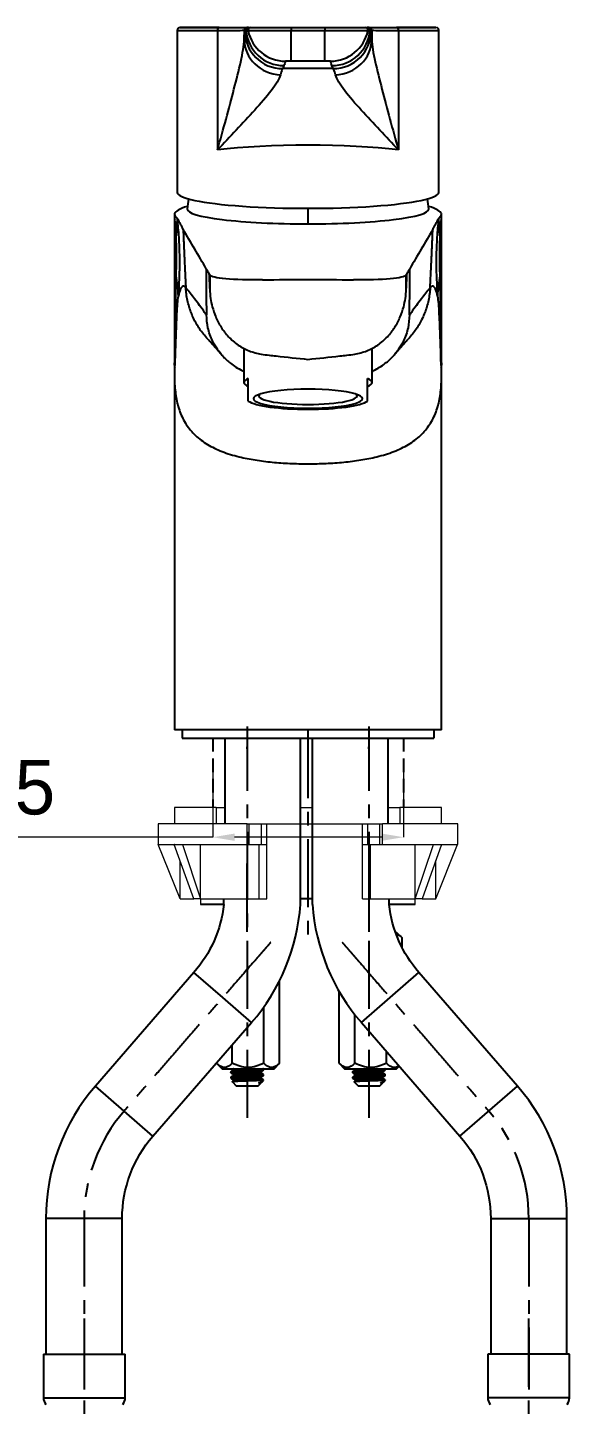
# Model space of a CAD drawing. Extents: x 0 to 790, y 0 to 579.
# Drawn here: x 137.2 to 236.6, y 133.1 to 385.6 of the extents above; entities that cross this region are included whole.
import ezdxf

# ---------------------------------------------------------------- set-up
doc = ezdxf.new("R2010")
doc.units = 0
doc.header["$LTSCALE"] = 10
doc.header["$MEASUREMENT"] = 0
doc.header["$PDMODE"] = 3
doc.header["$PDSIZE"] = -10
doc.linetypes.add('CENTER', pattern=[2, 1.25, -0.25, 0.25, -0.25])
doc.linetypes.add('HIDDEN', pattern=[0.375, 0.25, -0.125])
doc.layers.get('0').update_dxf_attribs({"linetype": 'CONTINUOUS'})
doc.layers.get('DEFPOINTS').update_dxf_attribs({"linetype": 'CONTINUOUS'})
doc.layers.add('1', color=7, linetype='CONTINUOUS')
doc.layers.add('5', color=5, linetype='CENTER')
doc.styles.add('Daelim Dimension', font='')
doc.styles.get('Daelim Dimension').set_extended_font_data('나눔고딕')
doc.dimstyles.new('DEFAULT', dxfattribs={"dimscale": 2, "dimtxt": 2, "dimasz": 2, "dimexe": 0, "dimexo": 2, "dimgap": 1, "dimtad": 1, "dimdec": 0, "dimzin": 9, "dimdsep": 46, "dimtxsty": 'Daelim Dimension', "dimcen": 0.5, "dimclrd": 5, "dimclre": 5, "dimclrt": 256, "dimadec": 1, "dimazin": 0, "dimtfac": 1, "dimtdec": 0, "dimtix": 1, "dimtmove": 0, "dimatfit": 3, "dimfxl": 1, "dimtolj": 1, "dimtzin": 1, "dimlwd": 9, "dimlwe": 9, "dimarcsym": 0})

# ---------------------------------------------------------------- blocks, each defined once
blk = doc.blocks.new('*D0')
at = {"color": 5, "lineweight": 9, "ltscale": 0.5, "transparency": 16777216}
for p, q in [((171.16, 251.29), (171.16, 237.1)), ((206.15, 251.29), (206.15, 237.1)), ((171.16, 237.1), (58.46, 237.1)), ((202.15, 237.1), (175.16, 237.1))]:
    blk.add_line(p, q, dxfattribs=at)
at = {"color": 5, "ltscale": 0.5, "transparency": 16777216}
for points in [[(175.16, 237.77), (175.16, 236.43), (171.16, 237.1)], [(202.15, 237.77), (202.15, 236.43), (206.15, 237.1)]]:
    blk.add_solid(points, dxfattribs=at)
at = {"layer": 'DEFPOINTS', "color": 0, "ltscale": 0.5, "transparency": 16777216}
for p in [(171.16, 255.29), (206.15, 255.29), (206.15, 237.1)]:
    blk.add_point(p, dxfattribs=at)
at = {"color": 7, "ltscale": 0.5, "transparency": 16777216, "insert": (102.65, 245.74), "char_height": 10, "attachment_point": 5, "style": 'Daelim Dimension'}
blk.add_mtext('\\A1;설치구멍 %%C35', dxfattribs=at)

msp = doc.modelspace()

# ---------------------------------------------------------------- linework, layer by layer
at = {"ltscale": 0.5}
for p, q in [((213.14, 256.77), (164.14, 256.77)), ((165.57, 256.77), (165.57, 255.29)), ((211.71, 256.77), (165.57, 256.77)), ((187.26, 224.77), (187.26, 255.29)), ((189.46, 224.77), (189.46, 255.29)), ((211.71, 256.77), (211.71, 255.29)), ((173.2, 224.77), (168.93, 224.77)), ((173.18, 224.77), (173.18, 225.77)), ((189.46, 225.77), (187.26, 225.77)), ((203.52, 224.77), (203.52, 225.77)), ((208.33, 224.77), (203.52, 224.77))]:
    msp.add_line(p, q, dxfattribs=at)
at = {"color": 7, "linetype": 'HIDDEN'}
for p, q in [((171.15, 256.77), (171.15, 256.77)), ((171.15, 255.29), (171.15, 242.57)), ((206.15, 255.29), (206.15, 242.57))]:
    msp.add_line(p, q, dxfattribs=at)
at = {"layer": '1', "color": 7, "linetype": 'Continuous'}
for p, q in [((164.64, 385.07), (164.64, 355.35)), ((172.02, 385.03), (172.02, 363.12)), ((176.94, 385.07), (176.94, 383.39)), ((177.04, 385.07), (176.94, 385.07)), ((177.02, 385.02), (177.04, 385.07)), ((177.44, 385.58), (177.54, 385.58)), ((185.55, 385.58), (185.55, 384.97)), ((185.55, 385.58), (191.73, 385.58)), ((185.55, 379.44), (185.55, 384.97)), ((191.73, 384.97), (185.55, 384.97)), ((191.73, 385.58), (191.73, 384.97)), ((191.73, 379.44), (191.73, 384.97)), ((199.73, 385.58), (199.84, 385.58)), ((200.23, 385.07), (200.25, 385.02)), ((200.34, 385.07), (200.23, 385.07)), ((200.34, 385.07), (200.34, 383.39)), ((205.26, 385.03), (205.26, 363.12)), ((212.64, 355.35), (212.64, 385.07)), ((191.73, 379.44), (185.55, 379.44)), ((184.23, 378.59), (184.02, 378.04)), ((193.25, 378.04), (193.04, 378.59)), ((188.64, 352.43), (188.64, 349.57)), ((176.89, 326.71), (176.89, 320.48)), ((200.39, 320.48), (200.39, 326.71)), ((177.69, 317.07), (177.69, 321.22)), ((199.59, 317.07), (199.59, 321.22)), ((179.64, 318.28), (179.64, 318.02)), ((197.64, 318.02), (197.64, 318.28)), ((165.57, 255.29), (211.71, 255.29)), ((173.35, 255.29), (173.35, 239.57)), ((203.37, 239.57), (203.37, 255.29)), ((204.71, 219.65), (204.91, 219.65)), ((205.91, 218.65), (204.91, 219.65)), ((205.91, 216.87), (205.91, 218.65)), ((167.71, 212.28), (149.62, 191.47)), ((172.99, 207.69), (167.71, 212.28)), ((198.45, 203.09), (209.01, 212.28)), ((227.1, 191.47), (209.01, 212.28)), ((183.41, 195.65), (183.41, 210.75)), ((178.27, 203.09), (172.99, 207.69)), ((194.36, 195.65), (194.36, 208.81)), ((180.52, 195.65), (180.52, 205.95)), ((197.25, 195.65), (197.25, 204.55)), ((160.19, 182.29), (178.27, 203.09)), ((198.45, 203.09), (216.53, 182.29)), ((174.75, 195.65), (174.75, 199.04)), ((203.02, 195.65), (203.02, 197.83)), ((171.86, 195.65), (171.86, 195.72)), ((171.86, 195.65), (172.86, 194.65)), ((172.86, 194.65), (182.41, 194.65)), ((174.98, 194.62), (174.98, 194.38)), ((180.48, 194.41), (180.48, 194.58)), ((182.41, 194.65), (183.41, 195.65)), ((194.36, 195.65), (195.36, 194.65)), ((195.36, 194.65), (204.91, 194.65)), ((197.33, 194.62), (197.33, 194.38)), ((202.83, 194.41), (202.83, 194.58)), ((204.91, 194.65), (205.38, 195.12)), ((174.48, 194.08), (174.48, 193.91)), ((174.48, 193.08), (174.48, 192.91)), ((174.76, 192.22), (175.48, 191.5)), ((174.98, 193.62), (174.98, 193.38)), ((174.98, 192.62), (174.98, 192.38)), ((179.48, 191.5), (179.98, 192)), ((179.58, 192), (179.66, 192.08)), ((179.98, 192), (179.58, 192)), ((179.98, 193.87), (179.98, 194.11)), ((179.98, 192.87), (179.98, 193.11)), ((179.98, 192), (179.98, 192.12)), ((180.48, 192.5), (180.09, 192.5)), ((180.27, 192.29), (180.48, 192.5)), ((180.48, 193.41), (180.48, 193.58)), ((180.48, 192.5), (180.48, 192.58)), ((196.83, 194.08), (196.83, 193.91)), ((196.83, 193.08), (196.83, 192.91)), ((197.11, 192.22), (197.83, 191.5)), ((197.33, 193.62), (197.33, 193.38)), ((197.33, 192.62), (197.33, 192.38)), ((201.83, 191.5), (202.33, 192)), ((201.94, 192), (202.01, 192.08)), ((202.33, 192), (201.94, 192)), ((202.33, 193.87), (202.33, 194.11)), ((202.33, 192.87), (202.33, 193.11)), ((202.33, 192), (202.33, 192.12)), ((202.83, 192.5), (202.44, 192.5)), ((202.62, 192.29), (202.83, 192.5)), ((202.83, 193.41), (202.83, 193.58)), ((202.83, 192.5), (202.83, 192.58)), ((154.9, 186.88), (149.62, 191.47)), ((175.48, 191.5), (179.48, 191.5)), ((197.83, 191.5), (201.83, 191.5)), ((216.53, 182.29), (227.1, 191.47)), ((160.19, 182.29), (154.9, 186.88)), ((140.54, 167.2), (140.54, 142.32)), ((154.54, 167.2), (140.54, 167.2)), ((154.54, 142.32), (154.54, 167.2)), ((222.17, 167.2), (222.17, 142.32)), ((222.17, 167.2), (236.17, 167.2)), ((236.17, 142.32), (236.17, 167.2)), ((140.09, 142.32), (140.09, 134.32)), ((140.09, 142.32), (155.09, 142.32)), ((155.09, 134.32), (155.09, 142.32)), ((221.63, 142.32), (221.63, 134.32)), ((236.63, 142.32), (221.63, 142.32)), ((236.63, 134.32), (236.63, 142.32)), ((140.09, 134.32), (155.09, 134.32)), ((236.63, 134.32), (221.63, 134.32))]:
    msp.add_line(p, q, dxfattribs=at)
at = {"layer": '1', "color": 1, "linetype": 'CENTER'}
for p, q in [((188.63, 256.77), (188.63, 216.78)), ((188.64, 256.77), (188.64, 221.9))]:
    msp.add_line(p, q, dxfattribs=at)
at = {"layer": '1', "color": 7, "linetype": 'Continuous', "lineweight": 18}
for p, q in [((164.13, 242.57), (164.13, 239.57)), ((171.76, 242.57), (164.13, 242.57)), ((171.76, 242.57), (173.35, 242.57)), ((187.26, 242.57), (189.46, 242.57)), ((203.37, 242.57), (205.51, 242.57)), ((213.13, 242.57), (205.51, 242.57)), ((213.13, 239.57), (213.13, 242.57)), ((177.47, 239.57), (161.13, 239.57)), ((161.13, 239.57), (161.13, 235.77)), ((177.47, 239.57), (177.87, 239.57)), ((177.87, 239.57), (180.09, 239.57)), ((180.09, 239.57), (181.09, 239.57)), ((181.09, 235.77), (181.09, 239.57)), ((181.09, 239.57), (183.63, 239.57)), ((181.09, 239.57), (183.53, 239.57)), ((183.63, 239.57), (186.2, 239.57)), ((186.2, 239.57), (191.07, 239.57)), ((191.07, 239.57), (193.63, 239.57)), ((193.63, 239.57), (198.63, 239.57)), ((193.73, 239.57), (198.63, 239.57)), ((198.63, 235.77), (198.63, 239.57)), ((198.63, 239.57), (199.63, 239.57)), ((199.63, 239.57), (201.8, 239.57)), ((201.8, 239.57), (202.29, 239.57)), ((216.13, 239.57), (202.29, 239.57)), ((216.13, 235.77), (216.13, 239.57)), ((161.17, 235.77), (161.13, 235.77)), ((161.17, 235.77), (164.1, 235.77)), ((165.17, 225.77), (161.17, 235.77)), ((164.1, 235.76), (164.1, 235.77)), ((167.69, 225.77), (164.1, 235.76)), ((164.12, 235.77), (165.58, 235.77)), ((165.58, 235.77), (177.47, 235.77)), ((165.58, 235.77), (168.94, 225.77)), ((168.94, 225.77), (168.94, 235.77)), ((177.47, 235.77), (177.87, 235.77)), ((177.87, 235.77), (180.09, 235.77)), ((180.09, 235.77), (181.09, 235.77)), ((181.09, 225.77), (181.09, 235.77)), ((198.63, 235.77), (199.63, 235.77)), ((198.63, 225.77), (198.63, 235.77)), ((199.63, 235.77), (201.8, 235.77)), ((201.8, 235.77), (202.29, 235.77)), ((202.29, 235.77), (211.66, 235.77)), ((208.33, 225.77), (208.33, 235.77)), ((208.33, 225.77), (211.66, 235.76)), ((213.15, 235.77), (209.58, 225.77)), ((211.66, 235.76), (211.66, 235.77)), ((211.68, 235.77), (213.15, 235.77)), ((212.1, 225.77), (216.09, 235.76)), ((213.15, 235.77), (216.09, 235.77)), ((216.13, 235.77), (216.09, 235.77)), ((216.09, 235.76), (216.09, 235.77)), ((216.09, 235.76), (216.09, 235.77)), ((165.17, 225.77), (165.17, 232.8)), ((212.1, 225.77), (212.1, 232.83)), ((165.17, 225.77), (167.69, 225.77)), ((168.94, 225.77), (167.69, 225.77)), ((168.93, 225.77), (168.93, 224.77)), ((173.2, 224.77), (168.93, 224.77)), ((168.94, 225.77), (179.71, 225.77)), ((179.71, 225.77), (181.09, 225.77)), ((198.63, 225.77), (200.12, 225.77)), ((200.12, 225.77), (208.33, 225.77)), ((208.33, 224.77), (203.52, 224.77)), ((208.33, 224.77), (208.33, 225.77)), ((209.58, 225.77), (208.33, 225.77)), ((209.58, 225.77), (212.1, 225.77))]:
    msp.add_line(p, q, dxfattribs=at)
at = {"layer": '1', "color": 7, "linetype": 'Continuous', "lineweight": 13}
for p, q in [((171.76, 242.57), (171.76, 239.57)), ((205.51, 242.57), (205.51, 239.57)), ((177.47, 235.77), (177.47, 239.57)), ((177.87, 235.77), (177.87, 239.57)), ((180.09, 235.77), (180.09, 239.57)), ((199.63, 235.77), (199.63, 239.57)), ((201.8, 235.77), (201.8, 239.57)), ((202.29, 235.77), (202.29, 239.57)), ((179.71, 225.77), (179.71, 235.77)), ((200.12, 225.77), (200.12, 235.77))]:
    msp.add_line(p, q, dxfattribs=at)
at = {"layer": '1', "color": 7, "linetype": 'Continuous'}
for centre, radius, start, end in [((188.64, 350.84), 22.2, 171.3783, 176.2682), ((188.64, 350.84), 22.2, 3.7318, 8.6217), ((150.35, 227.37), 37, 319, 355.9714), ((226.37, 227.37), 37, 184.0286, 221), ((177.54, 167.2), 37, 139, 180), ((199.17, 167.2), 37, 0, 41), ((142.08, 134.32), 2, 180, 218.4508), ((153.09, 134.32), 2, 321.5492, 0), ((223.63, 134.32), 2, 180, 218.4508), ((234.63, 134.32), 2, 321.5492, 0)]:
    msp.add_arc(centre, radius, start, end, dxfattribs=at)
at = {"layer": '1', "color": 7, "linetype": 'Continuous', "extrusion": (0, 0, -1)}
for centre, start, end in [((-150.35, 227.37), 186.4893, 221), ((-226.37, 227.37), 319, 353.5107), ((-177.54, 167.2), 0, 41), ((-199.17, 167.2), 139, 180)]:
    msp.add_arc(centre, 23, start, end, dxfattribs=at)
at = {"layer": '1', "color": 1, "linetype": 'CENTER'}
for centre, start, end in [((177.54, 167.2), 139, 180), ((199.17, 167.2), 0, 41)]:
    msp.add_arc(centre, 30, start, end, dxfattribs=at)
at = {"layer": '1', "color": 7, "linetype": 'Continuous'}
for centre, major_axis, ratio, start_param, end_param in [((188.64, 385.57), (-23.5, 0), 0.000022, 5.477402, 7.374729), ((188.64, 385.07), (-24, 0), 0.002517, 6.283167, 7.088969), ((172.36, 385.07), (0, -0.5), 0.695239, 3.141562, 4.800401), ((160.94, 385.08), (-16, 0), 0.003831, 2.335809, 3.130132), ((160.94, 385.58), (-16.5, 0), 0.000022, 2.335809, 3.130132), ((177.44, 385.08), (0.001, -0.5), 0.999935, 3.139694, 4.711835), ((184.02, 385.03), (6.54, -2.49), 0.999493, 3.506988, 5.07605), ((177.54, 385.08), (0.001, -0.5), 0.999935, 3.139694, 4.711835), ((184.04, 385.08), (-7.43, 0.17), 0.062803, 0.343078, 0.420223), ((177.75, 385.08), (0.001, -0.5), 0.999907, 3.14003, 4.789267), ((184.23, 385.59), (6.54, -2.49), 0.999493, 3.584134, 5.07605), ((184.04, 385.58), (-6.96, 0), 0.00065, 5.840394, 5.91754), ((178.14, 385.08), (0.001, -0.5), 0.999901, 3.140073, 4.916903), ((184.5, 386.41), (6.77, -1.78), 0.999527, 3.604908, 4.96927), ((192.78, 386.41), (-6.77, -1.78), 0.999527, 1.313915, 2.678277), ((193.04, 385.59), (-6.54, -2.49), 0.999493, 1.207135, 2.699051), ((193.25, 385.03), (-6.54, -2.49), 0.999493, 1.207135, 2.776197), ((199.14, 385.08), (0.001, 0.5), 0.999901, 4.507873, 6.284703), ((188.64, 385.57), (-23.5, 0), 0.000022, 2.038834, 3.947376), ((199.52, 385.08), (0.001, 0.5), 0.999907, 4.63551, 6.284747), ((193.24, 385.58), (-6.96, 0), 0.00065, 3.507238, 3.584383), ((199.73, 385.08), (0.001, 0.5), 0.999935, 4.712943, 6.285084), ((199.84, 385.08), (0.001, 0.5), 0.999935, 4.712943, 6.285084), ((216.34, 385.58), (-16.5, 0), 0.000022, 0.011461, 0.805783), ((193.24, 385.08), (-7.43, -0.17), 0.062803, 2.721369, 2.798515), ((216.34, 385.08), (-16, 0), 0.003831, 0.011461, 0.805783), ((204.91, 385.07), (0, -0.5), 0.695239, 1.482784, 3.141623), ((188.64, 385.07), (-24, 0), 0.002517, 2.335809, 3.141611), ((183.94, 383.4), (7, -0.19), 0.930294, 3.172608, 4.68701), ((193.34, 383.4), (-7, -0.19), 0.930294, 1.596175, 3.110577), ((188.64, 376.84), (-40, 0), 0.030099, 4.596742, 4.828036), ((188.64, 360.85), (-24, 0), 0.131412, 3.947376, 5.477402), ((188.64, 355.35), (-24, 0), 0.121869, 0, 3.141593), ((188.64, 352.27), (-22.15, 0), 0.121869, 6.275282, 7.853982), ((188.64, 352.27), (22.15, 0), 0.121869, 4.712389, 6.291088), ((188.64, 320.48), (-11.75, 0), 0.173648, 5.912046, 6.654324), ((188.64, 320.48), (-11.75, 0), 0.173648, 2.770454, 3.512732), ((188.64, 317.52), (-10, 0), 0.173648, 4.712389, 7.853982), ((188.64, 318.02), (-9, 0), 0.173648, 6.076086, 7.853982), ((188.64, 317.52), (10, 0), 0.173648, 4.712389, 7.853982), ((188.64, 318.02), (9, 0), 0.173648, 4.712389, 6.490285), ((188.64, 317.52), (-11.25, 0), 0.173648, 0.231456, 1.570796), ((188.64, 317.52), (11.25, 0), 0.173648, 4.712389, 6.051729)]:
    msp.add_ellipse(centre, major_axis=major_axis, ratio=ratio, start_param=start_param, end_param=end_param, dxfattribs=at)
at = {"layer": '1', "color": 7, "linetype": 'Continuous', "lineweight": 18}
for centre, major_axis, ratio, start_param, end_param in [((188.43, 167.59), (-24.44, 68.14), 0.178412, -0.010465, -0.009104), ((189.29, 168.98), (23.99, 66.75), 0.180187, 0.11865, 0.120026)]:
    msp.add_ellipse(centre, major_axis=major_axis, ratio=ratio, start_param=start_param, end_param=end_param, dxfattribs=at)
at = {"layer": '1', "color": 7, "linetype": 'Continuous'}
for points, knots in [([(164.99, 385.55), (164.97, 385.54), (164.9, 385.52), (164.79, 385.44), (164.69, 385.31), (164.64, 385.17), (164.64, 385.09), (164.65, 385.07)], [0, 0, 0, 0, 0.124593, 0.330708, 0.627587, 0.907043, 1, 1, 1, 1]), ([(177.65, 384.97), (177.58, 384.98), (177.51, 385), (177.38, 385.02), (177.32, 385.03), (177.26, 385.04)], [0, 0, 0, 0, 0.528779, 0.528779, 1, 1, 1, 1]), ([(185.55, 384.97), (183.47, 384.97), (181.44, 384.97), (178.54, 384.97), (177.68, 384.97), (177.65, 384.97)], [0, 0, 0, 0, 0.5, 0.5, 1, 1, 1, 1]), ([(177.75, 385.58), (177.81, 385.58), (177.87, 385.58), (178, 385.58), (178.07, 385.58), (178.14, 385.58)], [0, 0, 0, 0, 0.471221, 0.471221, 1, 1, 1, 1]), ([(178.14, 385.58), (178.16, 385.58), (178.97, 385.58), (181.69, 385.58), (183.6, 385.58), (185.55, 385.58)], [0, 0, 0, 0, 0.5, 0.5, 1, 1, 1, 1]), ([(191.73, 385.58), (193.68, 385.58), (195.58, 385.58), (198.3, 385.58), (199.11, 385.58), (199.14, 385.58)], [0, 0, 0, 0, 0.5, 0.5, 1, 1, 1, 1]), ([(199.63, 384.97), (199.6, 384.97), (198.74, 384.97), (195.84, 384.97), (193.8, 384.97), (191.73, 384.97)], [0, 0, 0, 0, 0.5, 0.5, 1, 1, 1, 1]), ([(199.14, 385.58), (199.2, 385.58), (199.26, 385.58), (199.39, 385.58), (199.46, 385.58), (199.52, 385.58)], [0, 0, 0, 0, 0.471221, 0.471221, 1, 1, 1, 1]), ([(200.02, 385.04), (199.95, 385.03), (199.89, 385.01), (199.76, 384.99), (199.69, 384.98), (199.63, 384.97)], [0, 0, 0, 0, 0.528779, 0.528779, 1, 1, 1, 1]), ([(212.63, 385.07), (212.63, 385.11), (212.63, 385.2), (212.58, 385.32), (212.5, 385.43), (212.41, 385.5), (212.33, 385.54), (212.29, 385.55), (212.27, 385.55)], [0, 0, 0, 0, 0.153365, 0.406483, 0.611954, 0.785582, 0.930364, 1, 1, 1, 1]), ([(172.02, 363.12), (173.12, 366.91), (174.14, 370.74), (175.52, 376.03), (175.95, 377.73), (176.65, 380.88), (176.92, 382.28), (176.94, 383.39)], [0, 0, 0, 0, 0.5, 0.5, 0.75, 0.75, 1, 1, 1, 1]), ([(200.34, 383.39), (200.36, 382.28), (200.63, 380.88), (201.33, 377.73), (201.76, 376.03), (203.13, 370.74), (204.16, 366.91), (205.26, 363.12)], [0, 0, 0, 0, 0.25, 0.25, 0.5, 0.5, 1, 1, 1, 1]), ([(184.5, 379.41), (184.46, 379.27), (184.42, 379.13), (184.33, 378.86), (184.29, 378.72), (184.23, 378.59)], [0, 0, 0, 0, 0.507283, 0.507283, 1, 1, 1, 1]), ([(185.55, 379.44), (185.53, 379.44), (185.52, 379.44), (185.39, 379.44), (185.28, 379.44), (185.07, 379.44), (184.98, 379.44), (184.8, 379.43), (184.73, 379.43), (184.6, 379.42), (184.55, 379.42), (184.51, 379.41), (184.5, 379.41), (184.5, 379.41)], [0, 0, 0, 0, 0.026091, 0.026091, 0.225145, 0.225145, 0.424804, 0.424804, 0.632121, 0.632121, 0.850642, 0.850642, 1, 1, 1, 1]), ([(192.78, 379.41), (192.78, 379.41), (192.76, 379.42), (192.68, 379.42), (192.61, 379.43), (192.46, 379.43), (192.36, 379.44), (192.15, 379.44), (192.03, 379.44), (191.85, 379.44), (191.79, 379.44), (191.73, 379.44)], [0, 0, 0, 0, 0.216994, 0.216994, 0.450628, 0.450628, 0.677029, 0.677029, 0.891233, 0.891233, 1, 1, 1, 1]), ([(193.04, 378.59), (192.99, 378.73), (192.94, 378.87), (192.85, 379.14), (192.81, 379.27), (192.78, 379.41)], [0, 0, 0, 0, 0.507283, 0.507283, 1, 1, 1, 1]), ([(183.58, 376.9), (183.39, 376.15), (182.74, 375.11), (181.01, 372.84), (179.97, 371.64), (176.66, 368.01), (174.24, 365.55), (172.02, 363.12)], [0, 0, 0, 0, 0.25, 0.25, 0.5, 0.5, 1, 1, 1, 1]), ([(205.26, 363.12), (203.04, 365.55), (200.62, 368.01), (197.31, 371.64), (196.27, 372.84), (194.54, 375.11), (193.89, 376.15), (193.7, 376.9)], [0, 0, 0, 0, 0.5, 0.5, 0.75, 0.75, 1, 1, 1, 1]), ([(174.75, 195.65), (174.3, 195.2), (173.81, 194.88), (172.8, 194.87), (172.31, 195.2), (171.86, 195.65)], [0, 0, 0, 0, 0.5, 0.5, 1, 1, 1, 1]), ([(180.48, 194.58), (180.48, 194.58), (180.48, 194.57), (180.44, 194.55), (180.35, 194.53), (180.07, 194.49), (179.88, 194.48), (179.41, 194.44), (179.13, 194.42), (178.53, 194.38), (178.2, 194.37), (177.53, 194.33), (177.19, 194.31), (176.53, 194.28), (176.21, 194.26), (175.63, 194.22), (175.37, 194.21), (174.95, 194.17), (174.78, 194.15), (174.55, 194.12), (174.49, 194.1), (174.48, 194.08), (174.48, 194.08), (174.48, 194.08)], [0, 0, 0, 0, 0.031102, 0.031102, 0.138497, 0.138497, 0.245931, 0.245931, 0.35333, 0.35333, 0.46076, 0.46076, 0.568158, 0.568158, 0.67557, 0.67557, 0.782984, 0.782984, 0.890385, 0.890385, 0.997811, 0.997811, 1, 1, 1, 1]), ([(180.52, 195.65), (179.62, 195.2), (178.65, 194.88), (176.62, 194.88), (175.64, 195.2), (174.75, 195.65)], [0, 0, 0, 0, 0.5, 0.5, 1, 1, 1, 1]), ([(175, 194.38), (175.02, 194.4), (175.06, 194.41), (175.2, 194.44), (175.34, 194.46), (175.69, 194.49), (175.9, 194.51), (176.37, 194.54), (176.64, 194.56), (177.19, 194.6), (177.47, 194.62), (177.83, 194.64), (177.91, 194.65), (177.99, 194.65)], [0, 0, 0, 0, 0.133883, 0.133883, 0.336008, 0.336008, 0.53815, 0.53815, 0.740303, 0.740303, 0.942413, 0.942413, 1, 1, 1, 1]), ([(183.41, 195.65), (182.96, 195.2), (182.47, 194.88), (181.46, 194.87), (180.97, 195.2), (180.52, 195.65)], [0, 0, 0, 0, 0.5, 0.5, 1, 1, 1, 1]), ([(197.25, 195.65), (196.8, 195.2), (196.31, 194.88), (195.3, 194.87), (194.81, 195.2), (194.36, 195.65)], [0, 0, 0, 0, 0.5, 0.5, 1, 1, 1, 1]), ([(202.83, 194.58), (202.83, 194.58), (202.83, 194.57), (202.79, 194.55), (202.7, 194.53), (202.42, 194.49), (202.23, 194.48), (201.76, 194.44), (201.48, 194.42), (200.88, 194.38), (200.55, 194.37), (199.88, 194.33), (199.54, 194.31), (198.88, 194.28), (198.56, 194.26), (197.98, 194.22), (197.72, 194.21), (197.3, 194.17), (197.13, 194.15), (196.9, 194.12), (196.84, 194.1), (196.83, 194.08), (196.83, 194.08), (196.83, 194.08)], [0, 0, 0, 0, 0.031102, 0.031102, 0.138497, 0.138497, 0.245931, 0.245931, 0.35333, 0.35333, 0.46076, 0.46076, 0.568158, 0.568158, 0.67557, 0.67557, 0.782984, 0.782984, 0.890385, 0.890385, 0.997811, 0.997811, 1, 1, 1, 1]), ([(203.02, 195.65), (202.12, 195.2), (201.15, 194.88), (199.12, 194.88), (198.14, 195.2), (197.25, 195.65)], [0, 0, 0, 0, 0.5, 0.5, 1, 1, 1, 1]), ([(197.35, 194.38), (197.37, 194.4), (197.41, 194.41), (197.56, 194.44), (197.69, 194.46), (198.04, 194.49), (198.25, 194.51), (198.72, 194.54), (198.99, 194.56), (199.54, 194.6), (199.82, 194.62), (200.18, 194.64), (200.26, 194.65), (200.34, 194.65)], [0, 0, 0, 0, 0.133883, 0.133883, 0.336008, 0.336008, 0.53815, 0.53815, 0.740303, 0.740303, 0.942413, 0.942413, 1, 1, 1, 1]), ([(205.33, 195.17), (205.05, 194.99), (204.77, 194.88), (203.96, 194.87), (203.47, 195.2), (203.02, 195.65)], [0, 0, 0, 0, 0.370393, 0.370393, 1, 1, 1, 1]), ([(174.48, 193.91), (174.48, 193.92), (174.51, 193.93), (174.62, 193.96), (174.75, 193.98), (175.1, 194.02), (175.32, 194.03), (175.84, 194.07), (176.14, 194.09), (176.78, 194.13), (177.12, 194.14), (177.79, 194.18), (178.13, 194.2), (178.77, 194.23), (179.07, 194.25), (179.6, 194.28), (179.83, 194.3), (180.19, 194.34), (180.33, 194.36), (180.46, 194.39), (180.48, 194.4), (180.48, 194.41)], [0, 0, 0, 0, 0.066526, 0.066526, 0.173989, 0.173989, 0.281453, 0.281453, 0.388905, 0.388905, 0.496383, 0.496383, 0.603829, 0.603829, 0.711313, 0.711313, 0.818766, 0.818766, 0.926232, 0.926232, 1, 1, 1, 1]), ([(180.48, 193.58), (180.48, 193.57), (180.46, 193.56), (180.33, 193.52), (180.2, 193.51), (179.84, 193.47), (179.61, 193.45), (179.08, 193.42), (178.77, 193.4), (178.14, 193.36), (177.8, 193.35), (177.12, 193.31), (176.78, 193.29), (176.15, 193.25), (175.85, 193.24), (175.33, 193.2), (175.1, 193.18), (174.75, 193.15), (174.62, 193.13), (174.51, 193.1), (174.48, 193.09), (174.48, 193.08)], [0, 0, 0, 0, 0.074116, 0.074116, 0.1816, 0.1816, 0.289081, 0.289081, 0.396553, 0.396553, 0.504046, 0.504046, 0.611509, 0.611509, 0.719015, 0.719015, 0.826485, 0.826485, 0.933972, 0.933972, 1, 1, 1, 1]), ([(174.48, 192.91), (174.48, 192.91), (174.49, 192.92), (174.52, 192.94), (174.6, 192.96), (174.87, 193), (175.06, 193.01), (175.52, 193.05), (175.79, 193.07), (176.39, 193.1), (176.72, 193.12), (177.38, 193.16), (177.73, 193.17), (178.39, 193.21), (178.71, 193.23), (179.29, 193.26), (179.55, 193.28), (179.99, 193.32), (180.17, 193.34), (180.41, 193.37), (180.47, 193.39), (180.48, 193.41), (180.48, 193.41), (180.48, 193.41)], [0, 0, 0, 0, 0.023323, 0.023323, 0.130713, 0.130713, 0.238144, 0.238144, 0.34554, 0.34554, 0.452963, 0.452963, 0.560357, 0.560357, 0.667761, 0.667761, 0.775173, 0.775173, 0.882569, 0.882569, 0.989993, 0.989993, 1, 1, 1, 1]), ([(180.09, 192.5), (179.97, 192.49), (179.84, 192.48), (179.45, 192.46), (179.18, 192.45), (178.59, 192.43), (178.28, 192.42), (177.64, 192.4), (177.31, 192.38), (176.69, 192.36), (176.39, 192.35), (175.85, 192.33), (175.6, 192.32), (175.2, 192.29), (175.04, 192.28), (174.82, 192.26), (174.76, 192.25), (174.74, 192.24), (174.74, 192.23), (174.75, 192.23)], [0, 0, 0, 0, 0.087753, 0.087753, 0.220114, 0.220114, 0.348436, 0.348436, 0.477919, 0.477919, 0.603809, 0.603809, 0.729514, 0.729514, 0.853505, 0.853505, 0.974762, 0.974762, 1, 1, 1, 1]), ([(179.97, 194.11), (179.95, 194.1), (179.92, 194.09), (179.8, 194.06), (179.67, 194.04), (179.34, 194), (179.13, 193.99), (178.67, 193.95), (178.4, 193.93), (177.86, 193.9), (177.58, 193.88), (177.02, 193.84), (176.74, 193.83), (176.22, 193.79), (175.98, 193.77), (175.57, 193.73), (175.4, 193.72), (175.14, 193.68), (175.05, 193.66), (174.99, 193.64), (174.98, 193.63), (174.98, 193.62)], [0, 0, 0, 0, 0.060379, 0.060379, 0.171915, 0.171915, 0.28345, 0.28345, 0.395005, 0.395005, 0.506526, 0.506526, 0.618093, 0.618093, 0.729618, 0.729618, 0.841176, 0.841176, 0.952706, 0.952706, 1, 1, 1, 1]), ([(179.97, 193.11), (179.95, 193.09), (179.87, 193.07), (179.64, 193.04), (179.47, 193.02), (179.08, 192.98), (178.85, 192.97), (178.35, 192.93), (178.07, 192.91), (177.51, 192.87), (177.23, 192.86), (176.68, 192.82), (176.41, 192.8), (175.93, 192.77), (175.72, 192.75), (175.36, 192.71), (175.22, 192.7), (175.03, 192.66), (174.98, 192.64), (174.98, 192.62), (174.98, 192.62), (174.98, 192.62)], [0, 0, 0, 0, 0.110996, 0.110996, 0.222016, 0.222016, 0.333072, 0.333072, 0.444093, 0.444093, 0.555121, 0.555121, 0.666165, 0.666165, 0.777187, 0.777187, 0.888252, 0.888252, 0.999266, 0.999266, 1, 1, 1, 1]), ([(175, 193.39), (175.01, 193.39), (175.02, 193.39), (175.08, 193.41), (175.18, 193.43), (175.46, 193.47), (175.64, 193.49), (176.07, 193.52), (176.32, 193.54), (176.84, 193.58), (177.12, 193.6), (177.68, 193.63), (177.97, 193.65), (178.5, 193.68), (178.76, 193.7), (179.21, 193.74), (179.41, 193.76), (179.72, 193.79), (179.84, 193.81), (179.96, 193.84), (179.98, 193.86), (179.98, 193.87)], [0, 0, 0, 0, 0.020942, 0.020942, 0.132928, 0.132928, 0.244887, 0.244887, 0.356891, 0.356891, 0.468842, 0.468842, 0.580826, 0.580826, 0.692791, 0.692791, 0.804761, 0.804761, 0.916745, 0.916745, 1, 1, 1, 1]), ([(175, 192.38), (175.02, 192.4), (175.08, 192.41), (175.27, 192.45), (175.42, 192.47), (175.8, 192.5), (176.02, 192.52), (176.51, 192.55), (176.78, 192.57), (177.33, 192.61), (177.62, 192.63), (178.17, 192.66), (178.45, 192.68), (178.94, 192.72), (179.16, 192.73), (179.54, 192.77), (179.69, 192.79), (179.9, 192.82), (179.97, 192.84), (179.98, 192.86), (179.98, 192.87), (179.98, 192.87)], [0, 0, 0, 0, 0.094158, 0.094158, 0.205164, 0.205164, 0.316197, 0.316197, 0.427212, 0.427212, 0.53822, 0.53822, 0.649258, 0.649258, 0.760265, 0.760265, 0.871318, 0.871318, 0.982318, 0.982318, 1, 1, 1, 1]), ([(179.98, 192.12), (179.98, 192.11), (179.95, 192.1), (179.85, 192.07), (179.74, 192.05), (179.58, 192.03)], [0, 0, 0, 0, 0.374328, 0.374328, 1, 1, 1, 1]), ([(179.66, 192.08), (179.85, 192.13), (180, 192.17), (180.18, 192.23), (180.23, 192.26), (180.27, 192.28)], [0, 0, 0, 0, 0.587879, 0.587879, 1, 1, 1, 1]), ([(180.48, 192.58), (180.48, 192.58), (180.48, 192.58), (180.47, 192.56), (180.41, 192.54), (180.23, 192.51), (180.16, 192.5), (180.09, 192.5)], [0, 0, 0, 0, 0.049148, 0.049148, 0.697616, 0.697616, 1, 1, 1, 1]), ([(196.83, 193.91), (196.83, 193.92), (196.86, 193.93), (196.97, 193.96), (197.1, 193.98), (197.45, 194.02), (197.67, 194.03), (198.19, 194.07), (198.49, 194.09), (199.13, 194.13), (199.47, 194.14), (200.14, 194.18), (200.48, 194.2), (201.12, 194.23), (201.42, 194.25), (201.95, 194.28), (202.18, 194.3), (202.54, 194.34), (202.68, 194.36), (202.81, 194.39), (202.83, 194.4), (202.83, 194.41)], [0, 0, 0, 0, 0.066526, 0.066526, 0.173989, 0.173989, 0.281453, 0.281453, 0.388905, 0.388905, 0.496383, 0.496383, 0.603829, 0.603829, 0.711313, 0.711313, 0.818766, 0.818766, 0.926232, 0.926232, 1, 1, 1, 1]), ([(202.83, 193.58), (202.83, 193.57), (202.81, 193.56), (202.68, 193.52), (202.55, 193.51), (202.19, 193.47), (201.96, 193.45), (201.43, 193.42), (201.12, 193.4), (200.49, 193.36), (200.15, 193.35), (199.47, 193.31), (199.13, 193.29), (198.5, 193.25), (198.2, 193.24), (197.68, 193.2), (197.45, 193.18), (197.1, 193.15), (196.97, 193.13), (196.86, 193.1), (196.83, 193.09), (196.83, 193.08)], [0, 0, 0, 0, 0.074116, 0.074116, 0.1816, 0.1816, 0.289081, 0.289081, 0.396553, 0.396553, 0.504046, 0.504046, 0.611509, 0.611509, 0.719015, 0.719015, 0.826485, 0.826485, 0.933972, 0.933972, 1, 1, 1, 1]), ([(196.83, 192.91), (196.83, 192.91), (196.84, 192.92), (196.87, 192.94), (196.95, 192.96), (197.22, 193), (197.41, 193.01), (197.87, 193.05), (198.14, 193.07), (198.74, 193.1), (199.07, 193.12), (199.73, 193.16), (200.08, 193.17), (200.74, 193.21), (201.06, 193.23), (201.64, 193.26), (201.91, 193.28), (202.34, 193.32), (202.52, 193.34), (202.76, 193.37), (202.82, 193.39), (202.83, 193.41), (202.83, 193.41), (202.83, 193.41)], [0, 0, 0, 0, 0.023323, 0.023323, 0.130713, 0.130713, 0.238144, 0.238144, 0.34554, 0.34554, 0.452963, 0.452963, 0.560357, 0.560357, 0.667761, 0.667761, 0.775173, 0.775173, 0.882569, 0.882569, 0.989993, 0.989993, 1, 1, 1, 1]), ([(202.44, 192.5), (202.32, 192.49), (202.19, 192.48), (201.8, 192.46), (201.53, 192.45), (200.94, 192.43), (200.63, 192.42), (199.99, 192.4), (199.66, 192.38), (199.04, 192.36), (198.74, 192.35), (198.2, 192.33), (197.95, 192.32), (197.55, 192.29), (197.39, 192.28), (197.17, 192.26), (197.11, 192.25), (197.09, 192.24), (197.09, 192.23), (197.1, 192.23)], [0, 0, 0, 0, 0.087753, 0.087753, 0.220114, 0.220114, 0.348436, 0.348436, 0.477919, 0.477919, 0.603809, 0.603809, 0.729514, 0.729514, 0.853505, 0.853505, 0.974762, 0.974762, 1, 1, 1, 1]), ([(202.32, 194.11), (202.3, 194.1), (202.27, 194.09), (202.15, 194.06), (202.02, 194.04), (201.69, 194), (201.48, 193.99), (201.02, 193.95), (200.76, 193.93), (200.21, 193.9), (199.93, 193.88), (199.37, 193.84), (199.09, 193.83), (198.57, 193.79), (198.33, 193.77), (197.92, 193.73), (197.75, 193.72), (197.49, 193.68), (197.4, 193.66), (197.34, 193.64), (197.33, 193.63), (197.33, 193.62)], [0, 0, 0, 0, 0.060379, 0.060379, 0.171915, 0.171915, 0.28345, 0.28345, 0.395005, 0.395005, 0.506526, 0.506526, 0.618093, 0.618093, 0.729618, 0.729618, 0.841176, 0.841176, 0.952706, 0.952706, 1, 1, 1, 1]), ([(202.32, 193.11), (202.3, 193.09), (202.22, 193.07), (201.99, 193.04), (201.82, 193.02), (201.43, 192.98), (201.2, 192.97), (200.7, 192.93), (200.42, 192.91), (199.86, 192.87), (199.58, 192.86), (199.03, 192.82), (198.76, 192.8), (198.28, 192.77), (198.07, 192.75), (197.71, 192.71), (197.57, 192.7), (197.38, 192.66), (197.33, 192.64), (197.33, 192.62), (197.33, 192.62), (197.33, 192.62)], [0, 0, 0, 0, 0.110996, 0.110996, 0.222016, 0.222016, 0.333072, 0.333072, 0.444093, 0.444093, 0.555121, 0.555121, 0.666165, 0.666165, 0.777187, 0.777187, 0.888252, 0.888252, 0.999266, 0.999266, 1, 1, 1, 1]), ([(197.35, 193.39), (197.36, 193.39), (197.37, 193.39), (197.43, 193.41), (197.53, 193.43), (197.81, 193.47), (197.99, 193.49), (198.42, 193.52), (198.67, 193.54), (199.19, 193.58), (199.47, 193.6), (200.03, 193.63), (200.32, 193.65), (200.85, 193.68), (201.11, 193.7), (201.56, 193.74), (201.76, 193.76), (202.07, 193.79), (202.19, 193.81), (202.31, 193.84), (202.33, 193.86), (202.33, 193.87)], [0, 0, 0, 0, 0.020942, 0.020942, 0.132928, 0.132928, 0.244887, 0.244887, 0.356891, 0.356891, 0.468842, 0.468842, 0.580826, 0.580826, 0.692791, 0.692791, 0.804761, 0.804761, 0.916745, 0.916745, 1, 1, 1, 1]), ([(197.35, 192.38), (197.37, 192.4), (197.43, 192.41), (197.62, 192.45), (197.77, 192.47), (198.15, 192.5), (198.37, 192.52), (198.86, 192.55), (199.13, 192.57), (199.68, 192.61), (199.97, 192.63), (200.53, 192.66), (200.8, 192.68), (201.29, 192.72), (201.51, 192.73), (201.89, 192.77), (202.04, 192.79), (202.25, 192.82), (202.32, 192.84), (202.33, 192.86), (202.33, 192.87), (202.33, 192.87)], [0, 0, 0, 0, 0.094158, 0.094158, 0.205164, 0.205164, 0.316197, 0.316197, 0.427212, 0.427212, 0.53822, 0.53822, 0.649258, 0.649258, 0.760265, 0.760265, 0.871318, 0.871318, 0.982318, 0.982318, 1, 1, 1, 1]), ([(202.33, 192.12), (202.33, 192.11), (202.3, 192.1), (202.2, 192.07), (202.09, 192.05), (201.94, 192.03)], [0, 0, 0, 0, 0.374328, 0.374328, 1, 1, 1, 1]), ([(202.01, 192.08), (202.2, 192.13), (202.35, 192.17), (202.53, 192.23), (202.58, 192.26), (202.62, 192.28)], [0, 0, 0, 0, 0.587879, 0.587879, 1, 1, 1, 1]), ([(202.83, 192.58), (202.83, 192.58), (202.83, 192.58), (202.82, 192.56), (202.76, 192.54), (202.58, 192.51), (202.52, 192.5), (202.44, 192.5)], [0, 0, 0, 0, 0.049148, 0.049148, 0.697616, 0.697616, 1, 1, 1, 1])]:
    msp.add_open_spline(points, degree=3, knots=knots, dxfattribs=at)
for points, degree in [([(176.94, 383.39), (176.96, 384.4), (176.99, 384.94), (177.02, 385.02)], 3), ([(200.25, 385.02), (200.29, 384.94), (200.31, 384.4), (200.34, 383.39)], 3), ([(184.02, 378.04), (183.9, 377.98), (183.75, 377.6), (183.58, 376.9)], 3), ([(193.7, 376.9), (193.53, 377.6), (193.38, 377.98), (193.25, 378.04)], 3), ([(204.92, 219.34), (205.26, 219.21), (205.59, 218.96), (205.91, 218.65)], 3), ([(175.02, 194.65), (175, 194.64), (174.98, 194.63), (174.98, 194.62)], 3), ([(180.48, 194.59), (180.43, 194.62), (180.37, 194.65)], 2), ([(197.37, 194.65), (197.35, 194.64), (197.33, 194.63), (197.33, 194.62)], 3), ([(202.83, 194.59), (202.78, 194.62), (202.73, 194.65)], 2), ([(175, 194.39), (174.74, 194.24), (174.49, 194.09)], 2), ([(174.49, 193.9), (174.73, 193.76), (174.98, 193.61)], 2), ([(175.01, 193.39), (174.75, 193.24), (174.49, 193.09)], 2), ([(174.49, 192.9), (174.74, 192.76), (174.98, 192.61)], 2), ([(175, 192.39), (174.75, 192.24)], 1), ([(179.96, 194.1), (180.22, 194.25), (180.48, 194.4)], 2), ([(179.97, 193.1), (180.22, 193.25), (180.48, 193.4)], 2), ([(180.48, 193.59), (180.23, 193.73), (179.98, 193.88)], 2), ([(180.48, 192.59), (180.23, 192.73), (179.98, 192.88)], 2), ([(179.98, 192.11), (180.11, 192.19), (180.25, 192.27)], 2), ([(197.35, 194.39), (197.09, 194.24), (196.84, 194.09)], 2), ([(196.84, 193.9), (197.08, 193.76), (197.33, 193.61)], 2), ([(197.36, 193.39), (197.1, 193.24), (196.84, 193.09)], 2), ([(196.84, 192.9), (197.09, 192.76), (197.33, 192.61)], 2), ([(197.35, 192.39), (197.11, 192.24)], 1), ([(202.31, 194.1), (202.57, 194.25), (202.83, 194.4)], 2), ([(202.32, 193.1), (202.57, 193.25), (202.83, 193.4)], 2), ([(202.83, 193.59), (202.58, 193.73), (202.33, 193.88)], 2), ([(202.83, 192.59), (202.58, 192.73), (202.33, 192.88)], 2), ([(202.33, 192.11), (202.46, 192.19), (202.6, 192.27)], 2)]:
    msp.add_open_spline(points, degree=degree, dxfattribs=at)
at = {"layer": '1', "color": 1, "linetype": 'CENTER'}
for points, knots in [([(177.48, 257.38), (177.48, 252.38), (177.48, 185)], [0, 0, 0.074329, 1, 1]), ([(199.83, 257.38), (199.83, 252.38), (199.83, 185)], [0, 0, 0.074329, 1, 1]), ([(177.43, 232.27), (177.43, 227.27), (177.43, 218.27)], [0, 0, 0.357143, 1, 1]), ([(199.83, 232.27), (199.83, 227.27), (199.83, 218.27)], [0, 0, 0.357143, 1, 1]), ([(181.8, 217.82), (178.52, 214.05), (154.9, 186.88)], [0, 0, 0.09186, 0.7532297, 0.7532297]), ([(194.92, 217.82), (198.2, 214.05), (221.82, 186.88)], [0, 0, 0.09186, 0.7532297, 0.7532297]), ([(147.59, 148.82), (147.59, 143.82), (147.59, 116.89)], [0, 0, 0.156596, 1, 1]), ([(229.13, 148.82), (229.13, 143.82), (229.13, 116.89)], [0, 0, 0.156596, 1, 1])]:
    msp.add_open_spline(points, degree=1, knots=knots, dxfattribs=at)
for points in [[(147.54, 167.21), (147.54, 135.82)], [(229.17, 167.2), (229.17, 135.82)]]:
    msp.add_open_spline(points, degree=1, dxfattribs=at)
at = {"layer": '5', "color": 7, "linetype": 'Continuous'}
for p, q in [((164.15, 350.25), (164.15, 324.09)), ((213.13, 324.09), (213.13, 350.25)), ((164.14, 321.63), (164.14, 256.77)), ((213.14, 256.77), (213.14, 321.63))]:
    msp.add_line(p, q, dxfattribs=at)
for centre, major_axis, ratio, start_param, end_param in [((188.64, 15.25), (-275.14, 605.09), 0.19969, 5.188366, 5.202485), ((188.64, 15.25), (-275.14, -605.09), 0.199691, 4.222292, 4.236411), ((194.57, -91.24), (-308.86, 729.11), 0.215241, 5.251623, 5.252138), ((188.88, 19.58), (-273.6, -599.9), 0.198909, 4.241, 4.241598)]:
    msp.add_ellipse(centre, major_axis=major_axis, ratio=ratio, start_param=start_param, end_param=end_param, dxfattribs=at)
for points, knots in [([(166.55, 352.81), (166.53, 352.8), (165.79, 352.56), (164.67, 352.09), (164.1, 351.54), (164.14, 351.22), (164.23, 351.07), (164.31, 350.98), (164.47, 350.78), (164.59, 350.6), (164.68, 350.47)], [0, 0, 0, 0, 0.00964, 0.277538, 0.544008, 0.678609, 0.71237, 0.746136, 0.813663, 1, 1, 1, 1]), ([(212.6, 350.47), (212.69, 350.6), (212.81, 350.78), (212.96, 350.98), (213.04, 351.07), (213.14, 351.22), (213.17, 351.54), (212.61, 352.09), (211.49, 352.56), (210.75, 352.8), (210.73, 352.81)], [0, 0, 0, 0, 0.186337, 0.253864, 0.28763, 0.321391, 0.455992, 0.722462, 0.99036, 1, 1, 1, 1]), ([(164.18, 350.41), (164.16, 350.35), (164.15, 350.29), (164.15, 350.16), (164.18, 350.08), (164.23, 350), (164.24, 349.99), (164.25, 349.97), (164.26, 349.99), (164.28, 349.73), (164.29, 349.33), (164.33, 348.25), (164.36, 347.48), (164.39, 346.71)], [0, 0, 0, 0, 0.26691, 0.26691, 0.633455, 0.633455, 0.679273, 0.679273, 0.725091, 0.725091, 0.816728, 0.816728, 1, 1, 1, 1]), ([(164.86, 336.34), (164.9, 336.83), (164.94, 337.39), (165.01, 338.56), (165.04, 339.17), (165.1, 341), (165.12, 342.22), (165.09, 344.67), (165.04, 345.92), (164.9, 348.27), (164.8, 349.4), (164.68, 350.47)], [0, 0, 0, 0, 0.125, 0.125, 0.25, 0.25, 0.5, 0.5, 0.75, 0.75, 1, 1, 1, 1]), ([(164.68, 350.47), (164.71, 350.41), (164.87, 350.15), (165.06, 349.8), (165.26, 349.41), (165.46, 349.03), (165.63, 348.74), (165.74, 348.54)], [0, 0, 0, 0, 0.093675, 0.395779, 0.546834, 0.69789, 1, 1, 1, 1]), ([(211.54, 348.54), (211.65, 348.74), (211.81, 349.03), (212.01, 349.41), (212.22, 349.8), (212.41, 350.15), (212.57, 350.41), (212.6, 350.47)], [0, 0, 0, 0, 0.30211, 0.453166, 0.604221, 0.906325, 1, 1, 1, 1]), ([(212.6, 350.47), (212.48, 349.4), (212.38, 348.27), (212.24, 345.92), (212.19, 344.67), (212.16, 342.22), (212.18, 341), (212.24, 339.17), (212.27, 338.56), (212.34, 337.39), (212.38, 336.83), (212.42, 336.34)], [0, 0, 0, 0, 0.25, 0.25, 0.5, 0.5, 0.75, 0.75, 0.875, 0.875, 1, 1, 1, 1]), ([(212.88, 346.71), (212.92, 347.48), (212.95, 348.25), (212.99, 349.33), (213, 349.73), (213.02, 349.99), (213.03, 349.97), (213.04, 349.99), (213.05, 350), (213.1, 350.08), (213.13, 350.16), (213.13, 350.29), (213.12, 350.35), (213.1, 350.41)], [0, 0, 0, 0, 0.183306, 0.183306, 0.274959, 0.274959, 0.320786, 0.320786, 0.366613, 0.366613, 0.733225, 0.733225, 1, 1, 1, 1]), ([(164.39, 346.71), (164.42, 346.16), (164.43, 345.6), (164.44, 344.48), (164.45, 343.92), (164.45, 342.26), (164.42, 341.2), (164.39, 340.13)], [0, 0, 0, 0, 0.25, 0.25, 0.5, 0.5, 1, 1, 1, 1]), ([(212.89, 340.13), (212.86, 341.2), (212.83, 342.26), (212.83, 343.92), (212.83, 344.48), (212.85, 345.6), (212.86, 346.16), (212.88, 346.71)], [0, 0, 0, 0, 0.5, 0.5, 0.75, 0.75, 1, 1, 1, 1]), ([(169.97, 341.34), (169.97, 340.6), (169.96, 339.12), (169.97, 337.26), (169.98, 335.82), (169.98, 334.75), (169.99, 333.89), (169.99, 333.31), (170, 333.03), (170, 332.91), (170, 332.88)], [0, 0, 0, 0, 0.254674, 0.509348, 0.636685, 0.764022, 0.891359, 0.955028, 0.986862, 1, 1, 1, 1]), ([(207.28, 332.88), (207.28, 332.91), (207.28, 333.03), (207.28, 333.31), (207.29, 333.89), (207.3, 334.75), (207.3, 335.82), (207.31, 337.26), (207.31, 339.12), (207.31, 340.6), (207.31, 341.34)], [0, 0, 0, 0, 0.013138, 0.044972, 0.108641, 0.235978, 0.363315, 0.490652, 0.745326, 1, 1, 1, 1]), ([(164.39, 340.13), (164.36, 338.47), (164.33, 336.81), (164.31, 333.44), (164.3, 331.75), (164.29, 328.37), (164.28, 326.67), (164.23, 324.65), (164.22, 324.24), (164.2, 323.77), (164.19, 323.65), (164.17, 323.6), (164.16, 323.67), (164.15, 323.85), (164.15, 323.96), (164.15, 324.08)], [0, 0, 0, 0, 0.276133, 0.276133, 0.552265, 0.552265, 0.828398, 0.828398, 0.897431, 0.897431, 0.931947, 0.931947, 0.966464, 0.966464, 1, 1, 1, 1]), ([(180.27, 339.32), (177.68, 339.29), (175.31, 339.34), (171.84, 339.64), (170.82, 339.88), (170.64, 340.19)], [0, 0, 0, 0, 0.5, 0.5, 1, 1, 1, 1]), ([(206.64, 340.19), (206.46, 339.88), (205.44, 339.64), (201.97, 339.34), (199.6, 339.29), (197.01, 339.32)], [0, 0, 0, 0, 0.5, 0.5, 1, 1, 1, 1]), ([(213.13, 324.08), (213.13, 323.96), (213.13, 323.85), (213.12, 323.67), (213.11, 323.6), (213.09, 323.65), (213.08, 323.77), (213.05, 324.24), (213.04, 324.65), (213, 326.67), (212.99, 328.37), (212.97, 331.75), (212.97, 333.44), (212.94, 336.81), (212.92, 338.47), (212.89, 340.13)], [0, 0, 0, 0, 0.03307, 0.03307, 0.067603, 0.067603, 0.102136, 0.102136, 0.171203, 0.171203, 0.447468, 0.447468, 0.723734, 0.723734, 1, 1, 1, 1]), ([(164.15, 323.65), (164.15, 323.54), (164.15, 323.44), (164.16, 323.2), (164.18, 323.17), (164.22, 323.59), (164.24, 323.93), (164.29, 324.97), (164.32, 325.73), (164.37, 327.22), (164.4, 327.97), (164.48, 330.21), (164.53, 331.68), (164.63, 333.71), (164.67, 334.35), (164.75, 335.46), (164.8, 335.92), (164.86, 336.34)], [0, 0, 0, 0, 0.033629, 0.033629, 0.102655, 0.102655, 0.171682, 0.171682, 0.309735, 0.309735, 0.447788, 0.447788, 0.723894, 0.723894, 0.861947, 0.861947, 1, 1, 1, 1]), ([(166.22, 337.85), (166.2, 337.87), (166.17, 337.91), (166.12, 337.96), (166.07, 338), (166.02, 338.04), (165.95, 338.08), (165.89, 338.11), (165.82, 338.13), (165.76, 338.13), (165.72, 338.13), (165.67, 338.12), (165.61, 338.09), (165.52, 338.04), (165.41, 337.92), (165.32, 337.79), (165.25, 337.66), (165.19, 337.51), (165.1, 337.29), (165, 336.97), (164.92, 336.65), (164.87, 336.42), (164.86, 336.34)], [0, 0, 0, 0, 0.060401, 0.120802, 0.181203, 0.241604, 0.302005, 0.362406, 0.422807, 0.453008, 0.483208, 0.513409, 0.543609, 0.60401, 0.664411, 0.724813, 0.755013, 0.785214, 0.845615, 0.906016, 0.966417, 1, 1, 1, 1]), ([(170.28, 328.41), (170.25, 328.44), (169.97, 328.74), (169.44, 329.35), (168.77, 330.27), (168.16, 331.24), (167.63, 332.25), (167.18, 333.31), (166.81, 334.4), (166.52, 335.52), (166.31, 336.67), (166.24, 337.46), (166.22, 337.85)], [0, 0, 0, 0, 0.010255, 0.120227, 0.230198, 0.34017, 0.450142, 0.560113, 0.670085, 0.780057, 0.890028, 1, 1, 1, 1]), ([(170, 332.88), (169.89, 333.03), (169.78, 333.19), (169.05, 334.19), (168.44, 335.02), (167.29, 336.53), (166.75, 337.22), (166.22, 337.85)], [0, 0, 0, 0, 0.086716, 0.086716, 0.566384, 0.566384, 1, 1, 1, 1]), ([(170.6, 337.56), (170.64, 337), (170.72, 335.94), (171.08, 334.24), (171.68, 332.46), (172.65, 330.58), (174.02, 328.8), (175.76, 327.31), (177.8, 326.18), (179.3, 325.85), (180.05, 325.69)], [0, 0, 0, 0, 0.106284, 0.203491, 0.325123, 0.455595, 0.589498, 0.729867, 0.863728, 1, 1, 1, 1]), ([(197.22, 325.69), (197.98, 325.85), (199.47, 326.18), (201.52, 327.31), (203.25, 328.8), (204.62, 330.58), (205.6, 332.46), (206.2, 334.24), (206.56, 335.94), (206.64, 337), (206.68, 337.56)], [0, 0, 0, 0, 0.136272, 0.270133, 0.410502, 0.544405, 0.674877, 0.796509, 0.893716, 1, 1, 1, 1]), ([(211.06, 337.85), (211.04, 337.46), (210.97, 336.67), (210.76, 335.52), (210.47, 334.4), (210.1, 333.31), (209.64, 332.25), (209.11, 331.24), (208.51, 330.27), (207.83, 329.35), (207.31, 328.74), (207.02, 328.44), (207, 328.41)], [0, 0, 0, 0, 0.109972, 0.219943, 0.329915, 0.439887, 0.549858, 0.65983, 0.769802, 0.879773, 0.989745, 1, 1, 1, 1]), ([(211.06, 337.85), (210.53, 337.22), (209.99, 336.53), (208.84, 335.02), (208.23, 334.19), (207.5, 333.19), (207.39, 333.03), (207.28, 332.88)], [0, 0, 0, 0, 0.433616, 0.433616, 0.913284, 0.913284, 1, 1, 1, 1]), ([(212.42, 336.34), (212.4, 336.42), (212.36, 336.65), (212.27, 336.97), (212.18, 337.29), (212.09, 337.51), (212.02, 337.66), (211.95, 337.79), (211.86, 337.92), (211.76, 338.04), (211.67, 338.09), (211.61, 338.12), (211.56, 338.13), (211.51, 338.13), (211.46, 338.13), (211.39, 338.11), (211.32, 338.08), (211.26, 338.04), (211.21, 338), (211.16, 337.96), (211.11, 337.91), (211.08, 337.87), (211.06, 337.85)], [0, 0, 0, 0, 0.033583, 0.093984, 0.154385, 0.214786, 0.244987, 0.275187, 0.335589, 0.39599, 0.456391, 0.486591, 0.516792, 0.546992, 0.577193, 0.637594, 0.697995, 0.758396, 0.818797, 0.879198, 0.939599, 1, 1, 1, 1]), ([(212.42, 336.34), (212.48, 335.92), (212.52, 335.46), (212.61, 334.35), (212.65, 333.71), (212.74, 331.68), (212.8, 330.21), (212.88, 327.97), (212.91, 327.22), (212.96, 325.73), (212.99, 324.97), (213.04, 323.93), (213.06, 323.59), (213.1, 323.17), (213.12, 323.2), (213.13, 323.44), (213.13, 323.54), (213.13, 323.65)], [0, 0, 0, 0, 0.13799, 0.13799, 0.275979, 0.275979, 0.551959, 0.551959, 0.689948, 0.689948, 0.827938, 0.827938, 0.896933, 0.896933, 0.965928, 0.965928, 1, 1, 1, 1]), ([(173.3, 325.02), (172.83, 325.5), (172.01, 326.48), (170.95, 328.31), (170.18, 330.44), (170.06, 332.08), (170, 332.88)], [0, 0, 0, 0, 0.230606, 0.436996, 0.72511, 1, 1, 1, 1]), ([(207.28, 332.88), (207.22, 332.08), (207.1, 330.44), (206.33, 328.31), (205.25, 326.44), (204.39, 325.42), (203.87, 324.91), (203.86, 324.9)], [0, 0, 0, 0, 0.269581, 0.552132, 0.754536, 0.996266, 1, 1, 1, 1]), ([(172.79, 325.57), (172.9, 325.44), (173.17, 325.14), (173.73, 324.59), (174.47, 323.96), (175.46, 323.27), (176.31, 322.8), (176.84, 322.57), (176.93, 322.53)], [0, 0, 0, 0, 0.129188, 0.285112, 0.471145, 0.690724, 0.94843, 1, 1, 1, 1]), ([(180.05, 325.69), (180.53, 325.62), (181.42, 325.49), (182.31, 325.4), (182.72, 325.35), (182.74, 325.35), (182.77, 325.35), (182.79, 325.35), (184.74, 325.14), (186.69, 324.93), (188.64, 324.72)], [0, 0, 0, 0, 0.542099, 1, 1, 1, 1.026701, 1.026701, 1.026701, 3.213782, 3.213782, 3.213782, 3.213782]), ([(188.64, 324.72), (190.59, 324.93), (192.54, 325.14), (194.49, 325.35), (194.51, 325.35), (194.53, 325.35), (194.56, 325.35), (194.96, 325.4), (195.86, 325.49), (196.74, 325.62), (197.22, 325.69)], [-2.212541, -2.212541, -2.212541, -2.212541, -0.026598, -0.026598, -0.026598, 0, 0, 0, 0.458114, 1, 1, 1, 1]), ([(200.36, 322.52), (200.57, 322.61), (201.52, 323.08), (203.01, 324.05), (204.05, 325.05), (204.49, 325.57)], [0, 0, 0, 0, 0.128318, 0.584152, 1, 1, 1, 1]), ([(164.14, 321.6), (164.14, 321.27), (164.15, 320.44), (164.24, 319.14), (164.43, 317.73), (164.72, 316.38), (165.12, 315.1), (165.64, 313.89), (166.29, 312.76), (167.07, 311.72), (167.98, 310.76), (169.01, 309.89), (170.18, 309.11), (171.47, 308.42), (172.88, 307.81), (174.39, 307.29), (175.46, 307), (176.01, 306.86)], [0, 0, 0, 0, 0.04489, 0.113112, 0.181334, 0.249557, 0.317779, 0.386001, 0.454223, 0.522445, 0.590667, 0.658889, 0.727111, 0.795334, 0.863556, 0.931778, 1, 1, 1, 1]), ([(201.26, 306.86), (201.81, 307), (202.89, 307.29), (204.4, 307.81), (205.81, 308.42), (207.1, 309.11), (208.26, 309.89), (209.3, 310.76), (210.21, 311.72), (210.99, 312.76), (211.63, 313.89), (212.16, 315.1), (212.56, 316.38), (212.85, 317.73), (213.04, 319.14), (213.13, 320.46), (213.14, 321.32), (213.14, 321.69)], [0, 0, 0, 0, 0.067969, 0.135939, 0.203908, 0.271878, 0.339847, 0.407816, 0.475786, 0.543755, 0.611725, 0.679694, 0.747664, 0.815633, 0.883602, 0.951572, 1, 1, 1, 1])]:
    msp.add_open_spline(points, degree=3, knots=knots, dxfattribs=at)
for points, degree in [([(164.13, 351.33), (164.13, 350.25)], 1), ([(213.14, 350.25), (213.12, 350.79), (213.16, 351.33)], 2), ([(164.39, 346.71), (164.58, 347.97), (164.68, 349.22), (164.68, 350.47)], 3), ([(165.74, 348.54), (165.94, 342.97), (166.22, 337.85)], 2), ([(211.06, 337.85), (211.33, 342.97), (211.54, 348.54)], 2), ([(212.6, 350.47), (212.6, 349.22), (212.7, 347.97), (212.88, 346.71)], 3), ([(169.97, 341.34), (170.13, 341.06), (170.3, 340.77), (170.46, 340.49)], 3), ([(206.82, 340.49), (206.98, 340.77), (207.15, 341.06), (207.31, 341.34)], 3), ([(164.86, 336.34), (164.83, 337.6), (164.67, 338.86), (164.39, 340.13)], 3), ([(170.46, 340.49), (170.53, 339.04), (170.6, 337.56)], 2), ([(170.64, 340.19), (170.63, 339.29), (170.62, 338.41), (170.6, 337.56)], 3), ([(180.27, 339.32), (185.82, 339.38), (191.45, 339.38), (197.01, 339.32)], 3), ([(206.68, 337.56), (206.66, 338.41), (206.65, 339.29), (206.64, 340.19)], 3), ([(206.68, 337.56), (206.75, 339.04), (206.82, 340.49)], 2), ([(212.89, 340.13), (212.61, 338.86), (212.45, 337.6), (212.42, 336.34)], 3), ([(170.27, 328.4), (171.59, 326.99), (172.79, 325.56)], 2), ([(204.48, 325.56), (205.69, 326.99), (207.01, 328.4)], 2), ([(164.14, 324.09), (164.15, 323.88), (164.15, 323.68)], 2), ([(164.15, 323.51), (164.14, 321.67)], 1), ([(164.15, 323.86), (164.15, 323.82), (164.15, 323.77), (164.15, 323.73)], 3), ([(213.14, 323.69), (213.13, 323.88), (213.13, 324.09)], 2), ([(213.14, 321.67), (213.13, 323.42)], 1), ([(164.14, 321.69), (164.14, 321.66), (164.14, 321.63), (164.14, 321.6)], 3), ([(176.01, 306.86), (176.95, 306.63), (178.92, 306.24), (182.05, 305.85), (185.31, 305.62), (187.53, 305.57), (188.64, 305.57)], 3), ([(188.64, 305.57), (189.75, 305.57), (191.96, 305.62), (195.23, 305.85), (198.36, 306.24), (200.32, 306.63), (201.26, 306.86)], 3)]:
    msp.add_open_spline(points, degree=degree, dxfattribs=at)

# ---------------------------------------------------------------- dimensions: what is measured, and where the dimension line sits
at = {"color": 5, "ltscale": 0.5}
dim = msp.add_linear_dim(base=(206.15, 237.1), p1=(171.16, 255.29), p2=(206.15, 255.29), text='설치구멍 %%C<>', dimstyle='DEFAULT', override={"dimtxt": 5, "dimclrd": 5, "dimclre": 5, "dimclrt": 7}, dxfattribs=at)
dim.commit()
dim.dimension.update_dxf_attribs({"geometry": '*D0', "text_midpoint": (102.65, 237.1), "dimtype": 128})

doc.saveas('drawing.dxf')
